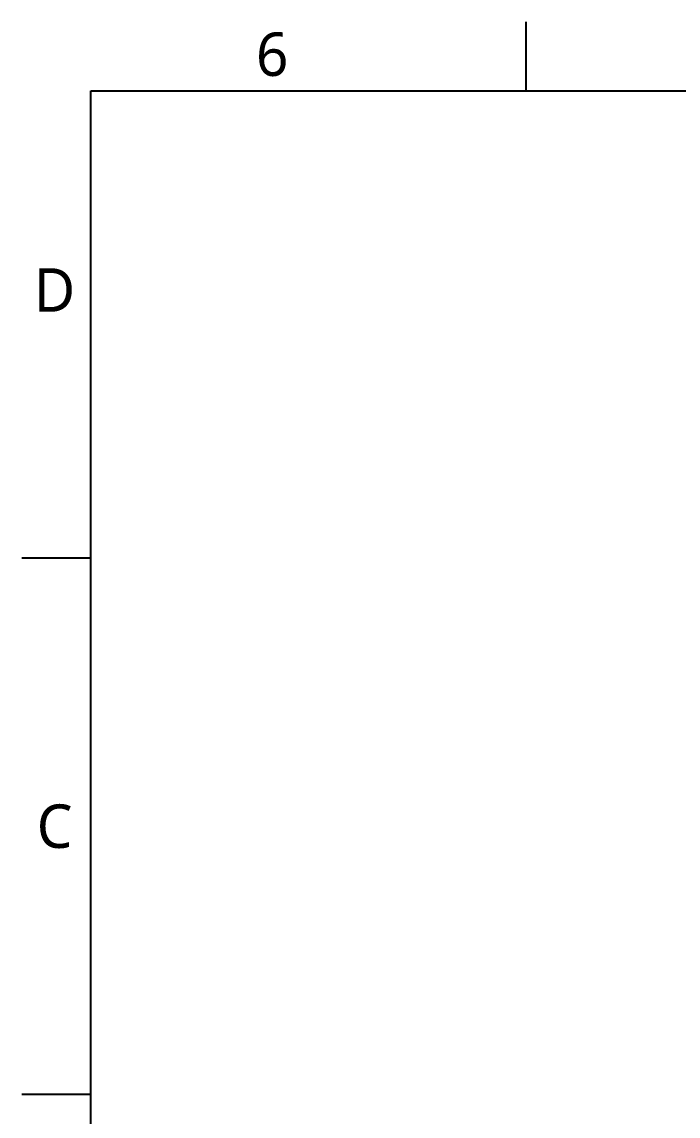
# Model space of a CAD drawing. Extents: x 1 to 420, y 0 to 296.
# Drawn here: x 1 to 91.4, y 145.5 to 296.5 of the extents above; entities that cross this region are included whole.
import ezdxf

# ---------------------------------------------------------------- set-up
doc = ezdxf.new("R2010")
doc.units = 0
doc.header["$LTSCALE"] = 12.7
doc.header["$MEASUREMENT"] = 0
doc.layers.add('BORDER_FRAME', color=7, linetype='CONTINUOUS')
doc.layers.add('BORDER_ZONES', color=7, linetype='CONTINUOUS')
doc.styles.add('ONSHAPE-STANDARD', font='NotoSans-Regular.ttf')

msp = doc.modelspace()

# ---------------------------------------------------------------- linework, layer by layer
at = {"layer": 'BORDER_FRAME'}
for p, q in [((10.5, 10), (10.5, 287)), ((10.5, 287), (410.5, 287))]:
    msp.add_line(p, q, dxfattribs=at)
at = {"layer": 'BORDER_ZONES'}
for p, q in [((70.5, 287), (70.5, 296.5)), ((10.5, 222.5), (1, 222.5)), ((10.5, 148.5), (1, 148.5))]:
    msp.add_line(p, q, dxfattribs=at)

# ---------------------------------------------------------------- texts
at = {"layer": 'BORDER_ZONES', "char_height": 6, "attachment_point": 5, "style": 'ONSHAPE-STANDARD'}
for s, insert in [('6', (35.5, 292)), ('D', (5.5, 259.5)), ('C', (5.5, 185.5))]:
    msp.add_mtext(s, dxfattribs=dict(at, insert=insert))

doc.saveas('drawing.dxf')
